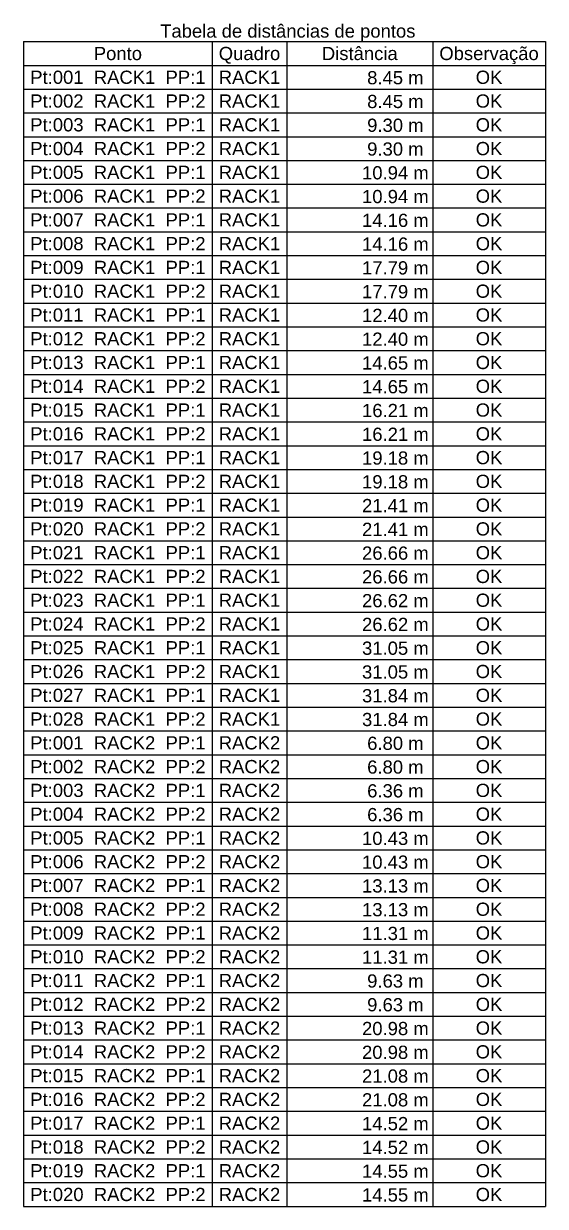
# Model space of a CAD drawing. Header units: millimetres. Extents: x 348.1 to 403.2, y 174.1 to 196.9.
# Drawn here: x 373.75 to 377.71, y 186.73 to 195.68 of the extents above; entities that cross this region are included whole.
import ezdxf
from ezdxf.enums import TextEntityAlignment as Align

# ---------------------------------------------------------------- set-up
doc = ezdxf.new("R2010")
doc.units = ezdxf.units.MM
doc.layers.add('COTA', color=1, linetype='Continuous')
doc.styles.add('CPCON', font='arial.ttf', dxfattribs={"height": 0.1})

msp = doc.modelspace()

# ---------------------------------------------------------------- linework, layer by layer
at = {"layer": 'COTA', "color": 0}
for p, q in [((373.7534, 195.5465), (377.7051, 195.5465)), ((373.7534, 195.5465), (373.7534, 186.7265)), ((375.1812, 195.5465), (375.1812, 186.7265)), ((375.7472, 195.5465), (375.7472, 186.7265)), ((376.8519, 195.5465), (376.8519, 186.7265)), ((377.7051, 195.5465), (377.7051, 186.7265)), ((373.7534, 195.3665), (377.7051, 195.3665)), ((373.7534, 195.1865), (377.7051, 195.1865)), ((373.7534, 195.0065), (377.7051, 195.0065)), ((373.7534, 194.8265), (377.7051, 194.8265)), ((373.7534, 194.6465), (377.7051, 194.6465)), ((373.7534, 194.4665), (377.7051, 194.4665)), ((373.7534, 194.2865), (377.7051, 194.2865)), ((373.7534, 194.1065), (377.7051, 194.1065)), ((373.7534, 193.9265), (377.7051, 193.9265)), ((373.7534, 193.7465), (377.7051, 193.7465)), ((373.7534, 193.5665), (377.7051, 193.5665)), ((373.7534, 193.3865), (377.7051, 193.3865)), ((373.7534, 193.2065), (377.7051, 193.2065)), ((373.7534, 193.0265), (377.7051, 193.0265)), ((373.7534, 192.8465), (377.7051, 192.8465)), ((373.7534, 192.6665), (377.7051, 192.6665)), ((373.7534, 192.4865), (377.7051, 192.4865)), ((373.7534, 192.3065), (377.7051, 192.3065)), ((373.7534, 192.1265), (377.7051, 192.1265)), ((373.7534, 191.9465), (377.7051, 191.9465)), ((373.7534, 191.7665), (377.7051, 191.7665)), ((373.7534, 191.5865), (377.7051, 191.5865)), ((373.7534, 191.4065), (377.7051, 191.4065)), ((373.7534, 191.2265), (377.7051, 191.2265)), ((373.7534, 191.0465), (377.7051, 191.0465)), ((373.7534, 190.8665), (377.7051, 190.8665)), ((373.7534, 190.6865), (377.7051, 190.6865)), ((373.7534, 190.5065), (377.7051, 190.5065)), ((373.7534, 190.3265), (377.7051, 190.3265)), ((373.7534, 190.1465), (377.7051, 190.1465)), ((373.7534, 189.9665), (377.7051, 189.9665)), ((373.7534, 189.7865), (377.7051, 189.7865)), ((373.7534, 189.6065), (377.7051, 189.6065)), ((373.7534, 189.4265), (377.7051, 189.4265)), ((373.7534, 189.2465), (377.7051, 189.2465)), ((373.7534, 189.0665), (377.7051, 189.0665)), ((373.7534, 188.8865), (377.7051, 188.8865)), ((373.7534, 188.7065), (377.7051, 188.7065)), ((373.7534, 188.5265), (377.7051, 188.5265)), ((373.7534, 188.3465), (377.7051, 188.3465)), ((373.7534, 188.1665), (377.7051, 188.1665)), ((373.7534, 187.9865), (377.7051, 187.9865)), ((373.7534, 187.8065), (377.7051, 187.8065)), ((373.7534, 187.6265), (377.7051, 187.6265)), ((373.7534, 187.4465), (377.7051, 187.4465)), ((373.7534, 187.2665), (377.7051, 187.2665)), ((373.7534, 187.0865), (377.7051, 187.0865)), ((373.7534, 186.9065), (377.7051, 186.9065)), ((373.7534, 186.7265), (377.7051, 186.7265))]:
    msp.add_line(p, q, dxfattribs=at)

# ---------------------------------------------------------------- texts
at = {"layer": 'COTA', "style": 'CPCON'}
msp.add_text('Tabela de distâncias de pontos', height=0.1, dxfattribs=at).set_placement((375.7543, 195.5465), align=Align.BOTTOM_CENTER)
for s, p in [('Ponto', (374.4673, 195.4565)), ('Quadro', (375.4642, 195.4565)), ('Distância', (376.2996, 195.4565)), ('Observação', (377.2785, 195.4565)), ('Pt:001  RACK1  PP:1', (374.4673, 195.2765)), ('RACK1', (375.4642, 195.2765)), ('OK', (377.2785, 195.2765)), ('8.45 m', (376.569, 195.2731)), ('Pt:002  RACK1  PP:2', (374.4673, 195.0965)), ('RACK1', (375.4642, 195.0965)), ('OK', (377.2785, 195.0965)), ('8.45 m', (376.569, 195.0931)), ('Pt:003  RACK1  PP:1', (374.4673, 194.9165)), ('RACK1', (375.4642, 194.9165)), ('9.30 m', (376.569, 194.9131)), ('OK', (377.2785, 194.9165)), ('Pt:004  RACK1  PP:2', (374.4673, 194.7365)), ('RACK1', (375.4642, 194.7365)), ('9.30 m', (376.569, 194.7331)), ('OK', (377.2785, 194.7365)), ('Pt:005  RACK1  PP:1', (374.4673, 194.5565)), ('RACK1', (375.4642, 194.5565)), ('10.94 m', (376.569, 194.5531)), ('OK', (377.2785, 194.5565)), ('Pt:006  RACK1  PP:2', (374.4673, 194.3765)), ('RACK1', (375.4642, 194.3765)), ('10.94 m', (376.569, 194.3731)), ('OK', (377.2785, 194.3765)), ('Pt:007  RACK1  PP:1', (374.4673, 194.1965)), ('RACK1', (375.4642, 194.1965)), ('14.16 m', (376.569, 194.1931)), ('OK', (377.2785, 194.1965)), ('Pt:008  RACK1  PP:2', (374.4673, 194.0165)), ('RACK1', (375.4642, 194.0165)), ('14.16 m', (376.569, 194.0131)), ('OK', (377.2785, 194.0165)), ('Pt:009  RACK1  PP:1', (374.4673, 193.8365)), ('RACK1', (375.4642, 193.8365)), ('17.79 m', (376.569, 193.8331)), ('OK', (377.2785, 193.8365)), ('Pt:010  RACK1  PP:2', (374.4673, 193.6565)), ('RACK1', (375.4642, 193.6565)), ('17.79 m', (376.569, 193.6531)), ('OK', (377.2785, 193.6565)), ('Pt:011  RACK1  PP:1', (374.4673, 193.4765)), ('RACK1', (375.4642, 193.4765)), ('12.40 m', (376.569, 193.4731)), ('OK', (377.2785, 193.4765)), ('Pt:012  RACK1  PP:2', (374.4673, 193.2965)), ('RACK1', (375.4642, 193.2965)), ('12.40 m', (376.569, 193.2931)), ('OK', (377.2785, 193.2965)), ('Pt:013  RACK1  PP:1', (374.4673, 193.1165)), ('RACK1', (375.4642, 193.1165)), ('14.65 m', (376.569, 193.1131)), ('OK', (377.2785, 193.1165)), ('Pt:014  RACK1  PP:2', (374.4673, 192.9365)), ('RACK1', (375.4642, 192.9365)), ('14.65 m', (376.569, 192.9331)), ('OK', (377.2785, 192.9365)), ('Pt:015  RACK1  PP:1', (374.4673, 192.7565)), ('RACK1', (375.4642, 192.7565)), ('16.21 m', (376.569, 192.7531)), ('OK', (377.2785, 192.7565)), ('Pt:016  RACK1  PP:2', (374.4673, 192.5765)), ('RACK1', (375.4642, 192.5765)), ('16.21 m', (376.569, 192.5731)), ('OK', (377.2785, 192.5765)), ('Pt:017  RACK1  PP:1', (374.4673, 192.3965)), ('RACK1', (375.4642, 192.3965)), ('19.18 m', (376.569, 192.3931)), ('OK', (377.2785, 192.3965)), ('Pt:018  RACK1  PP:2', (374.4673, 192.2165)), ('RACK1', (375.4642, 192.2165)), ('19.18 m', (376.569, 192.2131)), ('OK', (377.2785, 192.2165)), ('Pt:019  RACK1  PP:1', (374.4673, 192.0365)), ('RACK1', (375.4642, 192.0365)), ('21.41 m', (376.569, 192.0331)), ('OK', (377.2785, 192.0365)), ('Pt:020  RACK1  PP:2', (374.4673, 191.8565)), ('RACK1', (375.4642, 191.8565)), ('21.41 m', (376.569, 191.8531)), ('OK', (377.2785, 191.8565)), ('Pt:021  RACK1  PP:1', (374.4673, 191.6765)), ('RACK1', (375.4642, 191.6765)), ('26.66 m', (376.569, 191.6731)), ('OK', (377.2785, 191.6765)), ('Pt:022  RACK1  PP:2', (374.4673, 191.4965)), ('RACK1', (375.4642, 191.4965)), ('26.66 m', (376.569, 191.4931)), ('OK', (377.2785, 191.4965)), ('Pt:023  RACK1  PP:1', (374.4673, 191.3165)), ('RACK1', (375.4642, 191.3165)), ('26.62 m', (376.569, 191.3131)), ('OK', (377.2785, 191.3165)), ('Pt:024  RACK1  PP:2', (374.4673, 191.1365)), ('RACK1', (375.4642, 191.1365)), ('26.62 m', (376.569, 191.1331)), ('OK', (377.2785, 191.1365)), ('Pt:025  RACK1  PP:1', (374.4673, 190.9565)), ('RACK1', (375.4642, 190.9565)), ('31.05 m', (376.569, 190.9531)), ('OK', (377.2785, 190.9565)), ('Pt:026  RACK1  PP:2', (374.4673, 190.7765)), ('RACK1', (375.4642, 190.7765)), ('31.05 m', (376.569, 190.7731)), ('OK', (377.2785, 190.7765)), ('Pt:027  RACK1  PP:1', (374.4673, 190.5965)), ('RACK1', (375.4642, 190.5965)), ('31.84 m', (376.569, 190.5931)), ('OK', (377.2785, 190.5965)), ('Pt:028  RACK1  PP:2', (374.4673, 190.4165)), ('RACK1', (375.4642, 190.4165)), ('31.84 m', (376.569, 190.4131)), ('OK', (377.2785, 190.4165)), ('Pt:001  RACK2  PP:1', (374.4673, 190.2365)), ('RACK2', (375.4642, 190.2365)), ('6.80 m', (376.569, 190.2331)), ('OK', (377.2785, 190.2365)), ('Pt:002  RACK2  PP:2', (374.4673, 190.0565)), ('RACK2', (375.4642, 190.0565)), ('6.80 m', (376.569, 190.0531)), ('OK', (377.2785, 190.0565)), ('Pt:003  RACK2  PP:1', (374.4673, 189.8765)), ('RACK2', (375.4642, 189.8765)), ('6.36 m', (376.569, 189.8731)), ('OK', (377.2785, 189.8765)), ('Pt:004  RACK2  PP:2', (374.4673, 189.6965)), ('RACK2', (375.4642, 189.6965)), ('6.36 m', (376.569, 189.6931)), ('OK', (377.2785, 189.6965)), ('Pt:005  RACK2  PP:1', (374.4673, 189.5165)), ('RACK2', (375.4642, 189.5165)), ('10.43 m', (376.569, 189.5131)), ('OK', (377.2785, 189.5165)), ('Pt:006  RACK2  PP:2', (374.4673, 189.3365)), ('RACK2', (375.4642, 189.3365)), ('10.43 m', (376.569, 189.3331)), ('OK', (377.2785, 189.3365)), ('Pt:007  RACK2  PP:1', (374.4673, 189.1565)), ('RACK2', (375.4642, 189.1565)), ('13.13 m', (376.569, 189.1531)), ('OK', (377.2785, 189.1565)), ('Pt:008  RACK2  PP:2', (374.4673, 188.9765)), ('RACK2', (375.4642, 188.9765)), ('13.13 m', (376.569, 188.9731)), ('OK', (377.2785, 188.9765)), ('Pt:009  RACK2  PP:1', (374.4673, 188.7965)), ('RACK2', (375.4642, 188.7965)), ('11.31 m', (376.569, 188.7931)), ('OK', (377.2785, 188.7965)), ('Pt:010  RACK2  PP:2', (374.4673, 188.6165)), ('RACK2', (375.4642, 188.6165)), ('11.31 m', (376.569, 188.6131)), ('OK', (377.2785, 188.6165)), ('Pt:011  RACK2  PP:1', (374.4673, 188.4365)), ('RACK2', (375.4642, 188.4365)), ('9.63 m', (376.569, 188.4331)), ('OK', (377.2785, 188.4365)), ('Pt:012  RACK2  PP:2', (374.4673, 188.2565)), ('RACK2', (375.4642, 188.2565)), ('9.63 m', (376.569, 188.2531)), ('OK', (377.2785, 188.2565)), ('Pt:013  RACK2  PP:1', (374.4673, 188.0765)), ('RACK2', (375.4642, 188.0765)), ('20.98 m', (376.569, 188.0731)), ('OK', (377.2785, 188.0765)), ('Pt:014  RACK2  PP:2', (374.4673, 187.8965)), ('RACK2', (375.4642, 187.8965)), ('20.98 m', (376.569, 187.8931)), ('OK', (377.2785, 187.8965)), ('Pt:015  RACK2  PP:1', (374.4673, 187.7165)), ('RACK2', (375.4642, 187.7165)), ('21.08 m', (376.569, 187.7131)), ('OK', (377.2785, 187.7165)), ('Pt:016  RACK2  PP:2', (374.4673, 187.5365)), ('RACK2', (375.4642, 187.5365)), ('21.08 m', (376.569, 187.5331)), ('OK', (377.2785, 187.5365)), ('Pt:017  RACK2  PP:1', (374.4673, 187.3565)), ('RACK2', (375.4642, 187.3565)), ('14.52 m', (376.569, 187.3531)), ('OK', (377.2785, 187.3565)), ('Pt:018  RACK2  PP:2', (374.4673, 187.1765)), ('RACK2', (375.4642, 187.1765)), ('14.52 m', (376.569, 187.1731)), ('OK', (377.2785, 187.1765)), ('Pt:019  RACK2  PP:1', (374.4673, 186.9965)), ('RACK2', (375.4642, 186.9965)), ('14.55 m', (376.569, 186.9931)), ('OK', (377.2785, 186.9965)), ('Pt:020  RACK2  PP:2', (374.4673, 186.8165)), ('RACK2', (375.4642, 186.8165)), ('14.55 m', (376.569, 186.8131)), ('OK', (377.2785, 186.8165))]:
    msp.add_text(s, height=0.1, dxfattribs=at).set_placement(p, align=Align.MIDDLE_CENTER)

doc.saveas('drawing.dxf')
